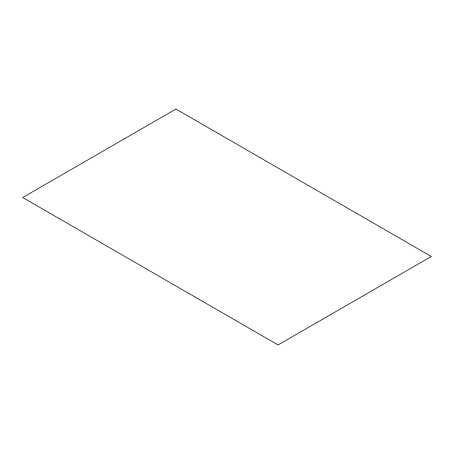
<?xml version="1.0" encoding="UTF-8"?>
<svg xmlns="http://www.w3.org/2000/svg" width="454" height="454" viewBox="0 0 454 454"><rect width="100%" height="100%" fill="white"/><g stroke="black" fill="none" stroke-linecap="round" stroke-linejoin="round"><path stroke-width="0.68" d="M175.925 109.051L22.7 197.513L278.075 344.949L431.3 256.487L175.925 109.051"/></g></svg>
